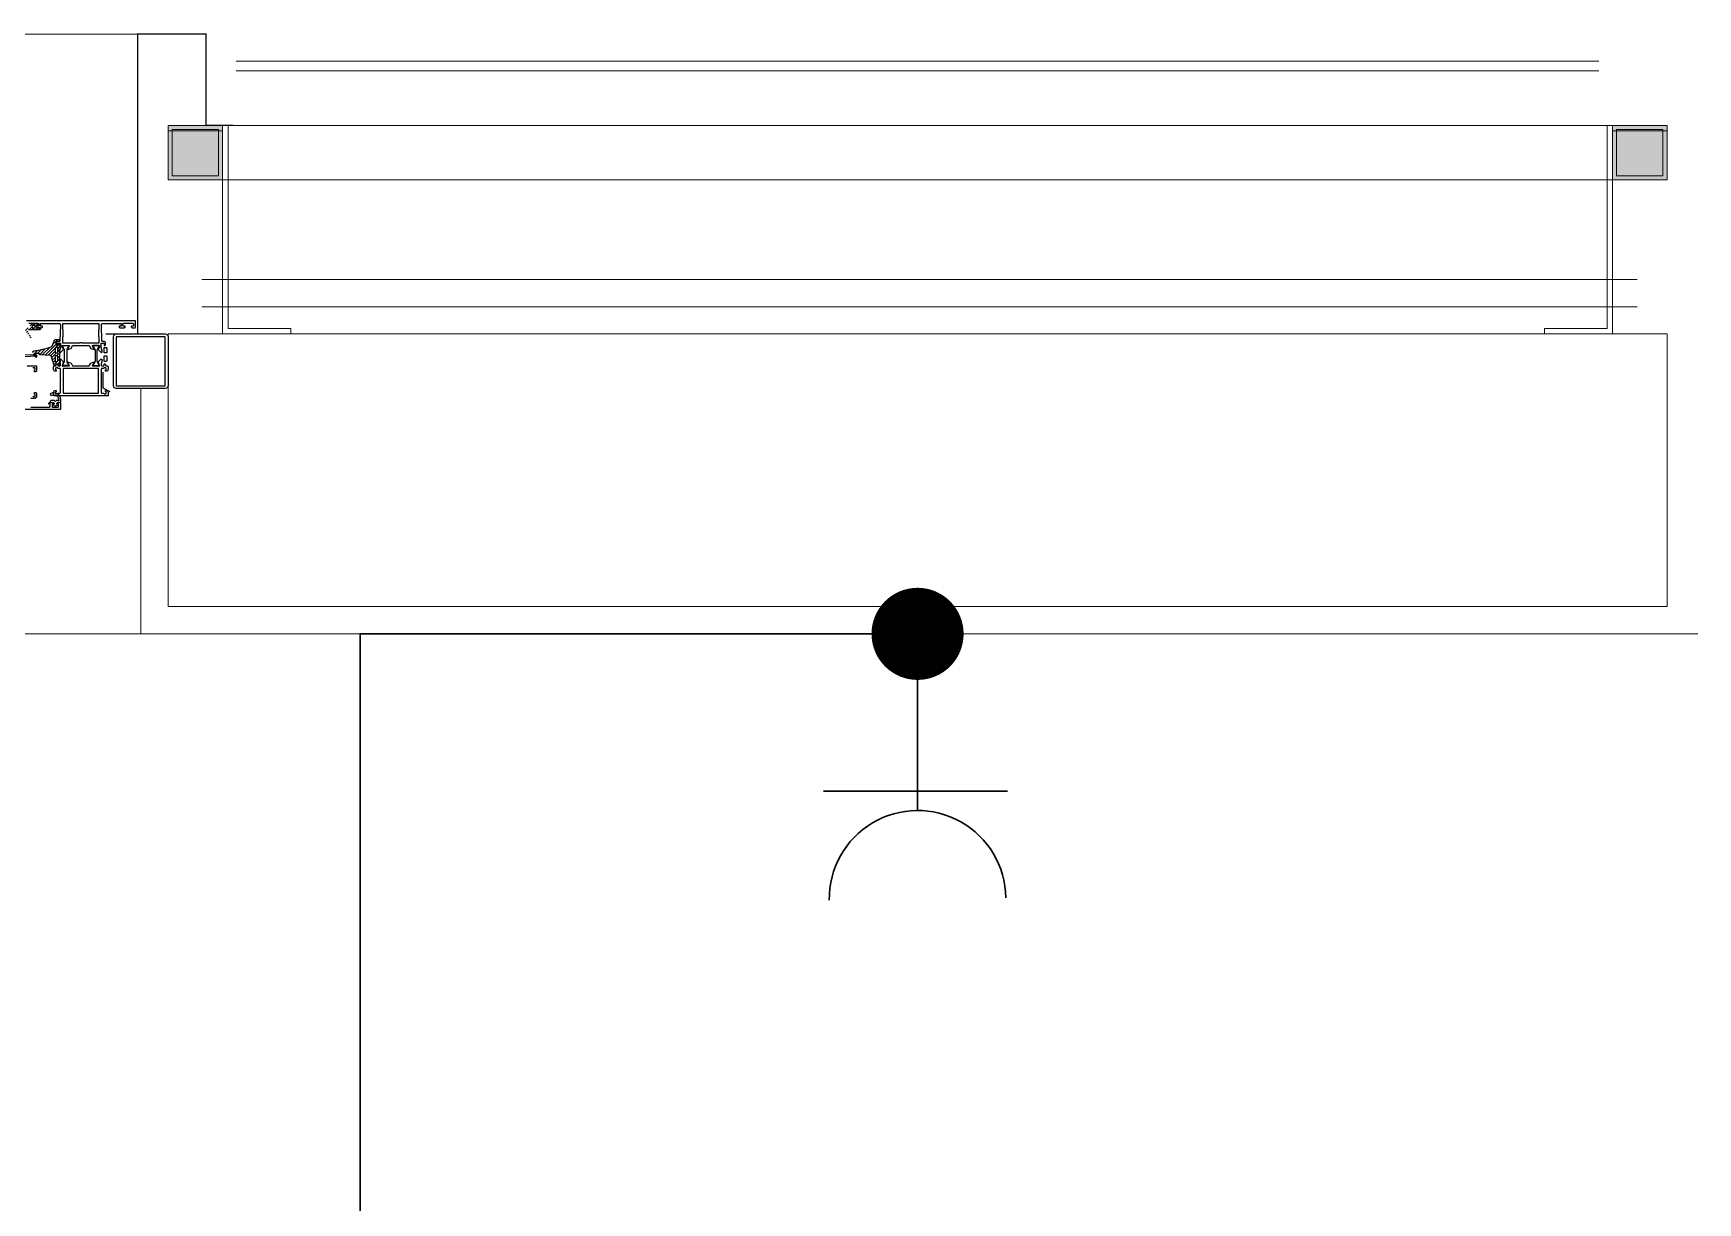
# Model space of a CAD drawing. Extents: x -9058 to 11890, y 0 to 6516.
# Drawn here: x 3355.2 to 3477.3, y 3722.1 to 3807.9 of the extents above; entities that cross this region are included whole.
import ezdxf

# ---------------------------------------------------------------- set-up
doc = ezdxf.new("R2010")
doc.units = 0
doc.header["$MEASUREMENT"] = 0
doc.layers.get('0').update_dxf_attribs({"color": 9, "lineweight": 9})
for name, color, linetype, lineweight in [('00', 9, 'Continuous', 9), ('06D', 9, 'Continuous', 9), ('10', 9, 'Continuous', 9), ('14', 9, 'Continuous', 9), ('33', 9, 'BATTING', 9), ('E-KABLO', 7, 'Continuous', 30), ('E-PRİZ', 7, 'Continuous', 30), ('E-YAZI', 7, 'Continuous', 30)]:
    doc.layers.add(name, color=color, linetype=linetype, lineweight=lineweight)
doc.linetypes.add('BATTING', pattern='A,0.0001,-0.1,[134,ltypeshp.shx,S=0.1,R=0,X=-0.1,Y=0],-0.2,[134,ltypeshp.shx,S=0.1,R=180,X=0.1,Y=0],-0.1', length=0.4001)

# ---------------------------------------------------------------- blocks, each defined once
blk = doc.blocks.new('p-s-profil')
at = {"layer": '10'}
blk.add_lwpolyline([(9, 15.3), (4.6, 15.3), (4.6, 0.4), (0, 0.4), (0, 0), (5, 0), (5, 14.9), (9, 14.9), (9, 15.3)], dxfattribs=at)
blk.add_lwpolyline([(9, 15.3), (4.6, 15.3), (4.6, 0.4), (0, 0.4), (0, 0), (5, 0), (5, 14.9), (9, 14.9), (9, 15.3)], dxfattribs=at)
blk = doc.blocks.new('p-kutu_profil_40x40')
h = blk.add_hatch(color=256)
h.dxf.hatch_style = 1
h.paths.add_polyline_path([(0, 0), (4, 0), (4, 4), (0, 4)])
h = blk.add_hatch(color=255)
h.dxf.hatch_style = 1
h.paths.add_polyline_path([(0, 0), (4, 0), (4, 4), (0, 4)])
blk.add_lwpolyline([(0, 0), (4, 0), (4, 4), (0, 4)], close=True)
at = {"layer": '10'}
for points in [[(0, 4), (4, 4), (4, 0), (0, 0)], [(0, 4), (4, 4), (4, 0), (0, 0)], [(0, 0), (4, 0), (4, 4), (0, 4)], [(0.3, 3.7), (3.7, 3.7), (3.7, 0.3), (0.3, 0.3)], [(0.3, 3.7), (3.7, 3.7), (3.7, 0.3), (0.3, 0.3)]]:
    blk.add_lwpolyline(points, close=True, dxfattribs=at)
blk = doc.blocks.new('P-DOG-PORSCHE')
at = {"layer": '06D', "lineweight": 25, "ltscale": 0.5}
h = blk.add_hatch(dxfattribs=at)
h.set_pattern_fill('ANSI31', color=256, scale=0.05, angle=450, style=0)
h.set_pattern_definition([(225, (-191.06147, 133.83068), (-0.1122532, 0.1122532), [])])
edge = h.paths.add_edge_path(flags=16)
edge.add_arc((-9.78, 2.49), 0.025, 270, 360)
edge.add_line((-9.75, 2.49), (-9.75, 2.59))
edge.add_arc((-9.78, 2.59), 0.025, 0, 90)
edge.add_line((-9.78, 2.61), (-9.96, 2.61))
edge.add_arc((-9.96, 2.59), 0.025, 90, 180)
edge.add_line((-9.98, 2.59), (-9.98, 2.49))
edge.add_arc((-9.96, 2.49), 0.025, 180, 270)
edge.add_line((-9.96, 2.46), (-9.78, 2.46))
edge = h.paths.add_edge_path()
edge.add_arc((-9.58, 2.49), 0.035, 180, 270, ccw=False)
edge.add_line((-9.62, 2.49), (-9.62, 2.57))
edge.add_arc((-9.6, 2.57), 0.015, 137.8308, 180, ccw=False)
edge.add_line((-9.61, 2.58), (-9.57, 2.63))
edge.add_arc((-9.6, 2.65), 0.04, 316.3869, 422.9563)
edge.add_line((-9.58, 2.69), (-9.67, 2.73))
edge.add_arc((-9.75, 2.58), 0.175, 62.9563, 90)
edge.add_line((-9.75, 2.75), (-9.98, 2.75))
edge.add_arc((-9.98, 2.58), 0.175, 90, 117.0437)
edge.add_line((-10.06, 2.73), (-10.15, 2.69))
edge.add_arc((-10.13, 2.65), 0.04, 117.0437, 223.6131)
edge.add_line((-10.16, 2.63), (-10.12, 2.58))
edge.add_arc((-10.13, 2.57), 0.015, 0, 42.1692, ccw=False)
edge.add_line((-10.12, 2.57), (-10.12, 2.49))
edge.add_arc((-10.15, 2.49), 0.035, 270, 360, ccw=False)
edge.add_line((-10.15, 2.46), (-10.43, 2.46))
edge.add_arc((-10.43, 2.42), 0.04, 90, 180)
edge.add_line((-10.47, 2.42), (-10.47, 2.27))
edge.add_arc((-10.42, 2.27), 0.05, 180, 220.0348)
edge.add_line((-10.46, 2.24), (-10.09, 1.71))
edge.add_arc((-10.06, 1.73), 0.04, 220.0348, 393.0043)
edge.add_line((-10.02, 1.75), (-10.34, 2.26))
edge.add_arc((-10.29, 2.29), 0.06, 33.8544, 213.0043, ccw=False)
edge.add_line((-10.24, 2.33), (-9.4, 2.33))
edge.add_arc((-9.4, 2.37), 0.04, 270, 360)
edge.add_line((-9.36, 2.37), (-9.36, 2.42))
edge.add_arc((-9.4, 2.42), 0.04, 360, 450)
edge.add_line((-9.4, 2.46), (-9.58, 2.46))
h = blk.add_hatch(dxfattribs=at)
h.set_pattern_fill('ANSI31', color=256, scale=0.05, style=0)
h.set_pattern_definition([(225, (-8.60164, -248.68329), (0.1122532, -0.1122532), [])])
h.paths.add_polyline_path([(-9.73, 0.31), (-9.91, 0.49, -0.203536), (-9.94, 0.56), (-9.94, 0.64, -0.380587), (-9.86, 0.74, 0.061836), (-8.6, 1.04, 0.189764), (-8.54, 1.09), (-8.35, 1.52, -0.285747), (-8.26, 1.58), (-7.97, 1.58, -0.414214), (-7.95, 1.56), (-7.95, 1.47, -0.414214), (-7.97, 1.45), (-8.19, 1.45, 0.414214), (-8.22, 1.41), (-8.22, 1.22, 0.414214), (-8.2, 1.2), (-8.12, 1.2, 0.414214), (-8.09, 1.22), (-8.09, 1.26, -0.414214), (-8.06, 1.29), (-8, 1.29, -0.296563), (-7.98, 1.28), (-7.92, 1.14, -0.104779), (-7.9, 1.07), (-7.9, 0.99, 0.081633), (-7.9, 0.01), (-7.9, -0.07, -0.104779), (-7.92, -0.14), (-7.98, -0.28, -0.296563), (-8, -0.29), (-8.06, -0.29, -0.414214), (-8.09, -0.26), (-8.09, -0.23, 0.414214), (-8.12, -0.2), (-8.2, -0.2, 0.414214), (-8.22, -0.23), (-8.22, -0.29, -0.414214), (-8.25, -0.31), (-8.34, -0.31, -0.328426), (-8.39, -0.28), (-8.61, 0.43, 0.309555), (-8.63, 0.44), (-9.44, 0.5, -0.394287), (-9.45, 0.52, 0.364538), (-9.5, 0.57, 0.068684), (-9.8, 0.58, 0.950368), (-9.79, 0.54, -0.000002), (-9.79, 0.54), (-9.64, 0.39, -0.999219)])
h.paths.add_polyline_path([(-8.29, 0.64), (-8.29, 0.98, -0.414214), (-8.26, 1.01), (-8.13, 1.01, -0.414214), (-8.1, 0.98), (-8.1, 0.64, -0.414214), (-8.13, 0.61), (-8.26, 0.61, -0.414214)], flags=16)
h.paths.add_polyline_path([(-8.26, 0.39), (-8.13, 0.39, -0.414214), (-8.1, 0.36), (-8.1, 0.02, -0.414214), (-8.13, -0.01), (-8.26, -0.01, -0.414214), (-8.29, 0.02), (-8.29, 0.36, -0.414214)], flags=16)
at = {"layer": '06D'}
for points in [[(-117.78, 24), (-2.22, 24)], [(-118, -20), (-2, -20)]]:
    blk.add_lwpolyline(points, dxfattribs=at)
at = {"layer": '06D', "lineweight": 25, "ltscale": 0.5}
for points in [[(-10.24, 2.33), (-9.4, 2.33, 0.414214), (-9.36, 2.37), (-9.36, 2.42, 0.414214), (-9.4, 2.46), (-9.58, 2.46, -0.414214), (-9.62, 2.49), (-9.62, 2.57, -0.186103), (-9.61, 2.58), (-9.57, 2.63, 0.501687), (-9.58, 2.69), (-9.67, 2.73, 0.118551), (-9.75, 2.75), (-9.98, 2.75, 0.118551)], [(-7.9, 0.01, -0.081633), (-7.9, 0.99), (-7.9, 1.07, 0.104779), (-7.92, 1.14), (-7.98, 1.28, 0.296563), (-8, 1.29), (-8.06, 1.29, 0.414214), (-8.09, 1.26), (-8.09, 1.22, -0.414214), (-8.12, 1.2), (-8.2, 1.2, -0.414214), (-8.22, 1.22), (-8.22, 1.41, -0.414214), (-8.19, 1.45), (-7.97, 1.45, 0.414214), (-7.95, 1.47), (-7.95, 1.56, 0.414214), (-7.97, 1.58), (-8.26, 1.58, 0.285747), (-8.35, 1.52), (-8.54, 1.09, -0.189764), (-8.6, 1.04, -0.061836), (-9.86, 0.74, 0.380587), (-9.94, 0.64)], [(-9.91, 0.49), (-9.73, 0.31, 0.999219), (-9.64, 0.39), (-9.79, 0.54, -0.950364), (-9.8, 0.58, -0.068684), (-9.5, 0.57, -0.364538), (-9.45, 0.52, 0.394287), (-9.44, 0.5), (-8.63, 0.44, -0.309555), (-8.61, 0.43), (-8.39, -0.28, 0.328426), (-8.34, -0.31), (-8.25, -0.31, 0.414214), (-8.22, -0.29), (-8.22, -0.23, -0.414214), (-8.2, -0.2), (-8.12, -0.2, -0.414214), (-8.09, -0.23), (-8.09, -0.26, 0.414214), (-8.06, -0.29), (-8, -0.29, 0.296563), (-7.98, -0.28), (-7.92, -0.14, 0.104779), (-7.9, -0.07), (-7.9, 0.01)], [(-10.55, 0.49), (-9.69, 0.46, -0.962756), (-9.69, 0.36), (-10.55, 0.32, 0.403142)]]:
    blk.add_lwpolyline(points, format="xyb", dxfattribs=at)
for points in [[(-9.78, 2.46, 0.414214), (-9.75, 2.49), (-9.75, 2.59, 0.414214), (-9.78, 2.61), (-9.96, 2.61, 0.414214), (-9.98, 2.59), (-9.98, 2.49, 0.414214), (-9.96, 2.46)], [(-8.29, 0.64, 0.414214), (-8.26, 0.61), (-8.13, 0.61, 0.414214), (-8.1, 0.64), (-8.1, 0.98, 0.414214), (-8.13, 1.01), (-8.26, 1.01, 0.414214), (-8.29, 0.98)], [(-7.43, -0.02, 0.131652), (-7.42, -0.07), (-7.31, -0.25, -0.131652), (-7.31, -0.27), (-7.31, -0.29, -0.414214), (-7.34, -0.32), (-7.7, -0.32, -0.414214), (-7.73, -0.29), (-7.73, -0.27, -0.131652), (-7.72, -0.25), (-7.62, -0.07, 0.131652), (-7.6, -0.02), (-7.6, 0.83, 0.131652), (-7.62, 0.88), (-7.72, 1.07, -0.131652), (-7.73, 1.08), (-7.73, 1.11, -0.414214), (-7.7, 1.14), (-7.34, 1.14, -0.414214), (-7.31, 1.11), (-7.31, 1.08, -0.131652), (-7.31, 1.07), (-7.42, 0.88, 0.131652), (-7.43, 0.83)], [(-5.36, -0.02, -0.131652), (-5.37, -0.07), (-5.48, -0.25, 0.131652), (-5.49, -0.27), (-5.49, -0.29, 0.414214), (-5.46, -0.32), (-5.1, -0.32, 0.414214), (-5.07, -0.29), (-5.07, -0.27, 0.131652), (-5.07, -0.25), (-5.18, -0.07, -0.131652), (-5.19, -0.02), (-5.19, 0.83, -0.131652), (-5.18, 0.88), (-5.07, 1.07, 0.131652), (-5.07, 1.08), (-5.07, 1.11, 0.414214), (-5.1, 1.14), (-5.46, 1.14, 0.414214), (-5.49, 1.11), (-5.49, 1.08, 0.131652), (-5.48, 1.07), (-5.37, 0.88, -0.131652), (-5.36, 0.83)]]:
    blk.add_lwpolyline(points, format="xyb", close=True, dxfattribs=at)
at = {"layer": '10', "lineweight": 25, "ltscale": 0.5}
for p, q in [((-4.78, -0.81), (-4.78, -0.99)), ((-4.78, -0.99), (-4.78, -1.95)), ((-4.78, -1.95), (-4.28, -2.22))]:
    blk.add_line(p, q, dxfattribs=at)
at = {"layer": '10', "const_width": 0.1}
blk.add_lwpolyline([(4.78, 17.3), (2.78, 17.3), (2.78, 24), (-2.22, 24), (-2.22, 2), (-4.57, 2)], dxfattribs=at)
at = {"layer": '10', "lineweight": 25, "ltscale": 0.5}
for points in [[(-10.21, 2.78), (-9.54, 2.78, -0.414214), (-9.49, 2.73), (-9.49, 2.61, -0.414214), (-9.54, 2.56), (-9.64, 2.56, 0.414214), (-9.65, 2.55), (-9.65, 2.53, 0.414214), (-9.58, 2.46), (-9.27, 2.46, 0.414214), (-9.22, 2.51), (-9.22, 2.56), (-9.32, 2.56, -0.414214), (-9.35, 2.59), (-9.35, 2.76), (-9.22, 2.76), (-9.22, 2.77), (-8.95, 2.77), (-8.95, 2.76), (-8.8, 2.76), (-8.8, 2.77), (-8.47, 2.77), (-8.47, 2.76), (-8.32, 2.76), (-8.32, 2.77), (-8, 2.77, -0.425337), (-7.9, 2.67), (-7.95, 1.48, -0.403083), (-7.98, 1.45), (-8.1, 1.45, 0.414214), (-8.22, 1.33), (-8.22, 1.24, 0.414214), (-8.12, 1.14), (-8.11, 1.14, 0.414214), (-8.1, 1.15), (-8.1, 1.3, -0.414214), (-8.07, 1.33), (-7.93, 1.33, -0.414214), (-7.9, 1.3), (-7.9, 1), (-7.97, 0.74, 0.700084), (-7.86, 0.66), (-7.84, 0.68), (-7.67, 0.85, 0.607471), (-7.69, 0.91, -0.283637), (-7.71, 0.93), (-7.76, 1.11, -1.229391), (-7.71, 1.14), (-7.23, 1.14), (-7.4, 0.88, 0.859449), (-7.37, 0.85), (-7.12, 0.94), (-7, 1.14), (-5.8, 1.14), (-5.67, 0.94), (-5.43, 0.85, 0.859449), (-5.4, 0.88), (-5.56, 1.14), (-5.09, 1.14, -1.229391), (-5.04, 1.11), (-5.09, 0.93, -0.283637), (-5.11, 0.91, 0.607471), (-5.12, 0.85), (-4.95, 0.68), (-4.93, 0.66, 0.700084), (-4.83, 0.74), (-4.9, 1), (-4.9, 1.3, -0.414214), (-4.87, 1.33), (-4.73, 1.33, -0.414214), (-4.7, 1.3), (-4.7, 1.15, 0.414214), (-4.69, 1.14), (-4.68, 1.14, 0.414214), (-4.58, 1.24), (-4.58, 1.33, 0.414214), (-4.7, 1.45), (-4.82, 1.45, -0.403083), (-4.85, 1.48), (-4.89, 2.67, -0.425337), (-4.79, 2.77), (-4.47, 2.77), (-4.47, 2.76), (-4.32, 2.76), (-4.32, 2.77), (-3.99, 2.77), (-3.99, 2.76), (-3.84, 2.76), (-3.84, 2.77), (-3.58, 2.77), (-3.58, 2.76), (-3.45, 2.76), (-3.45, 2.59, -0.414214), (-3.48, 2.56), (-3.58, 2.56), (-3.58, 2.51, 0.414214), (-3.53, 2.46), (-3.22, 2.46, 0.414214), (-3.15, 2.53), (-3.15, 2.55, 0.414214), (-3.16, 2.56), (-3.26, 2.56, -0.414214), (-3.31, 2.61), (-3.31, 2.73, -0.414214), (-3.26, 2.78), (-2.59, 2.78, -0.414214), (-2.54, 2.73), (-2.54, 2.61, -0.414214), (-2.59, 2.56), (-2.69, 2.56, 0.414214), (-2.7, 2.55), (-2.7, 2.53, 0.414214), (-2.63, 2.46), (-2.41, 2.46, 0.414214), (-2.4, 2.47), (-2.4, 2.95, 0.414214), (-2.41, 2.96), (-10.39, 2.96, 0.414214)], [(-10.33, -0.34), (-9.68, -0.34, -0.414214), (-9.65, -0.37), (-9.65, -0.69, -0.414222), (-9.75, -0.79), (-9.79, -0.79, -0.414214), (-9.8, -0.78), (-9.8, -0.66, -0.366034), (-9.77, -0.64, 0.365977), (-9.75, -0.61), (-9.75, -0.52, 0.414214), (-9.78, -0.49), (-9.89, -0.49, 0.365977), (-9.92, -0.51, -0.365977)], [(-9.92, -2.56, 0.365977), (-9.89, -2.59), (-9.78, -2.59, 0.414214), (-9.75, -2.56), (-9.75, -2.47, 0.365977), (-9.77, -2.44, -0.366034), (-9.8, -2.41), (-9.8, -2.3, -0.414214), (-9.79, -2.29), (-9.75, -2.29, -0.414214), (-9.65, -2.39), (-9.65, -2.59, -0.414214), (-9.8, -2.74), (-10.07, -2.74, 0.414214)], [(-10.07, -3.36), (-8.68, -3.36, 0.414214), (-8.65, -3.33), (-8.65, -3.17, 0.414214), (-8.68, -3.14), (-8.75, -3.14), (-8.75, -3.09, -0.414214), (-8.7, -3.04), (-8.44, -3.04, -0.414214), (-8.37, -3.11), (-8.37, -3.13, -0.414214), (-8.38, -3.14), (-8.46, -3.14, 0.414214), (-8.51, -3.19), (-8.51, -3.33, 0.414214), (-8.46, -3.38), (-8.09, -3.38, 0.414214), (-8.04, -3.33), (-8.04, -3.19, 0.414214), (-8.09, -3.14), (-8.16, -3.14, -0.414214), (-8.17, -3.13), (-8.17, -3.11, -0.414214), (-8.1, -3.04), (-7.93, -3.04, -0.414214), (-7.9, -3.07), (-7.9, -3.51, -0.414214), (-7.93, -3.54), (-13.2, -3.54, -0.363975)], [(-4.48, -0.34, -0.414222), (-4.4, -0.42), (-4.4, -0.59, -0.414214), (-4.55, -0.74), (-4.59, -0.74, -0.414214), (-4.6, -0.73), (-4.6, -0.66, -0.366034), (-4.57, -0.64, 0.365977), (-4.55, -0.61), (-4.55, -0.52, 0.414214), (-4.58, -0.49), (-4.69, -0.49, 0.365977), (-4.72, -0.51, -0.365977), (-4.75, -0.54), (-4.87, -0.54, 0.414214), (-4.9, -0.57), (-4.9, -1.41), (-4.93, -1.44), (-4.9, -1.47), (-4.9, -2.31, 0.414214), (-4.87, -2.34), (-4.75, -2.34, -0.365977), (-4.72, -2.36, 0.365977), (-4.69, -2.39), (-4.58, -2.39, 0.414214), (-4.55, -2.36), (-4.55, -2.27, 0.365977), (-4.57, -2.24, -0.366034), (-4.6, -2.21), (-4.6, -2.15, -0.414214), (-4.59, -2.14), (-4.55, -2.14, -0.414214), (-4.4, -2.29), (-4.4, -2.53, -0.414214), (-4.41, -2.54), (-8.39, -2.54, -0.414214), (-8.4, -2.53), (-8.4, -2.29, -0.414214), (-8.25, -2.14), (-8.21, -2.14, -0.414214), (-8.2, -2.15), (-8.2, -2.21, -0.366034), (-8.22, -2.24, 0.365977), (-8.25, -2.27), (-8.25, -2.36, 0.414214), (-8.22, -2.39), (-8.11, -2.39, 0.365977), (-8.08, -2.36, -0.365977), (-8.05, -2.34), (-7.93, -2.34, 0.414214), (-7.9, -2.31), (-7.9, -1.47), (-7.87, -1.44), (-7.9, -1.41), (-7.9, -0.57, 0.414214), (-7.93, -0.54), (-8.05, -0.54, -0.365977), (-8.08, -0.51, 0.365977), (-8.11, -0.49), (-8.22, -0.49, 0.414214), (-8.25, -0.52), (-8.25, -0.61, 0.365977), (-8.22, -0.64, -0.366034), (-8.2, -0.66), (-8.2, -0.73, -0.414214), (-8.21, -0.74), (-8.25, -0.74, -0.414214), (-8.4, -0.59), (-8.4, -0.42, -0.414214), (-8.32, -0.34), (-8.25, -0.34, 0.414214), (-8.22, -0.31), (-8.22, -0.29, -0.414214), (-8.12, -0.19), (-8.11, -0.19, -0.414214), (-8.1, -0.2), (-8.1, -0.31, 0.414214), (-8.07, -0.34), (-7.93, -0.34, 0.414214), (-7.9, -0.31), (-7.9, -0.19), (-7.97, 0.07, -0.700084), (-7.86, 0.15), (-7.84, 0.13), (-7.67, -0.04, -0.607471), (-7.69, -0.1, 0.283637), (-7.71, -0.12), (-7.76, -0.31, 1.229391), (-7.71, -0.34), (-7.23, -0.34), (-7.39, -0.07, -0.713664), (-7.37, -0.04), (-7.12, -0.14), (-7, -0.34), (-5.8, -0.34), (-5.67, -0.14), (-5.42, -0.04, -0.713664), (-5.4, -0.07), (-5.56, -0.34), (-5.09, -0.34, 1.229391), (-5.04, -0.31), (-5.09, -0.12, 0.283637), (-5.11, -0.1, -0.607471), (-5.12, -0.04), (-4.95, 0.13), (-4.93, 0.15, -0.700084), (-4.83, 0.07), (-4.9, -0.19), (-4.9, -0.31, 0.414214), (-4.87, -0.34), (-4.73, -0.34, 0.414214), (-4.7, -0.31), (-4.7, -0.2, -0.414214), (-4.69, -0.19), (-4.68, -0.19, -0.414214), (-4.58, -0.29), (-4.58, -0.31, 0.414214), (-4.55, -0.34), (-4.48, -0.34)]]:
    blk.add_lwpolyline(points, format="xyb", dxfattribs=at)
for points in [[(-7.71, 1.33), (-7.71, 1.8), (-7.7, 1.8), (-7.7, 2.3), (-7.71, 2.3), (-7.71, 2.77), (-5.09, 2.77), (-5.09, 2.3), (-5.1, 2.3), (-5.1, 1.8), (-5.09, 1.8), (-5.09, 1.33), (-6.32, 1.33), (-6.32, 1.35), (-6.47, 1.35), (-6.47, 1.33)], [(-0.2, -1.8), (-0.2, 1.8), (-3.8, 1.8), (-3.8, -1.8)], [(-7.7, -0.54), (-7.7, -2.34), (-5.1, -2.34), (-5.1, -0.54)]]:
    blk.add_lwpolyline(points, close=True, dxfattribs=at)
for points in [[(0, -1.8, -0.414214), (-0.2, -2), (-3.8, -2, -0.414214), (-4, -1.8), (-4, 1.8, -0.414214), (-3.8, 2), (-0.2, 2, -0.414214), (0, 1.8)], [(-8.29, 0.02, 0.414214), (-8.26, -0.01), (-8.13, -0.01, 0.414214), (-8.1, 0.02), (-8.1, 0.36, 0.414214), (-8.13, 0.39), (-8.26, 0.39, 0.414214), (-8.29, 0.36)], [(-4.5, 0.64, -0.414214), (-4.53, 0.61), (-4.66, 0.61, -0.414214), (-4.69, 0.64), (-4.69, 0.98, -0.414214), (-4.66, 1.01), (-4.53, 1.01, -0.414214), (-4.5, 0.98)], [(-4.5, 0.02, -0.414214), (-4.53, -0.01), (-4.66, -0.01, -0.414214), (-4.69, 0.02), (-4.69, 0.36, -0.414214), (-4.66, 0.39), (-4.53, 0.39, -0.414214), (-4.5, 0.36)], [(-8.11, -3.16), (-8.17, -3.16), (-8.17, -3.08, -0.236068), (-8.09, -3.04), (-7.93, -3.04, 0.414214), (-7.88, -2.99), (-7.88, -2.81, 0.557109), (-8.6, -2.37, 0.284432), (-8.64, -2.43, 0.557109), (-8.53, -2.5, -0.59685), (-8.03, -2.86, -2.161979), (-8.07, -2.89), (-8.21, -2.89, -1), (-8.33, -2.89), (-8.59, -2.89, 0.414214), (-8.64, -2.94), (-8.64, -2.99, 0.414214), (-8.59, -3.04), (-8.44, -3.04, -0.236068), (-8.36, -3.08), (-8.36, -3.16), (-8.42, -3.16), (-8.42, -3.19, 0.323522), (-8.39, -3.24), (-8.3, -3.27, 0.019238), (-8.29, -3.27), (-8.25, -3.27, 0.019238), (-8.24, -3.27), (-8.15, -3.24, 0.323522), (-8.11, -3.19)]]:
    blk.add_lwpolyline(points, format="xyb", close=True, dxfattribs=at)
at = {"layer": '14'}
blk.add_lwpolyline([(-2, -20), (-2, -2)], dxfattribs=at)
blk = doc.blocks.new('100_PRİZ')
at = {"layer": 'E-PRİZ', "color": 4}
for p, q in [((0, 2.4), (0, 0)), ((-1.223, 2.136), (1.279, 2.136))]:
    blk.add_line(p, q, dxfattribs=at)
blk.add_arc((0, 3.6), 1.2, 180.7551, 0.7551, dxfattribs=at)

msp = doc.modelspace()

# ---------------------------------------------------------------- linework, layer by layer
at = {"layer": '00'}
for points in [[(3365.06, 3785.87), (3475.06, 3785.87), (3475.06, 3765.87), (3365.06, 3765.87), (3365.06, 3765.87)], [(3365.06, 3765.87), (3365.06, 3785.87)]]:
    msp.add_lwpolyline(points, dxfattribs=at)
at = {"layer": '06D'}
for points in [[(3475.06, 3801.17), (3365.06, 3801.17)], [(3475.06, 3797.17), (3365.06, 3797.17)], [(3472.87, 3789.87), (3367.54, 3789.87)], [(3473.27, 3785.87), (3367.14, 3785.87)]]:
    msp.add_lwpolyline(points, dxfattribs=at)
at = {"layer": '10'}
for points in [[(3470.06, 3805.87), (3370.06, 3805.87)], [(3470.06, 3805.17), (3370.06, 3805.17)]]:
    msp.add_lwpolyline(points, dxfattribs=at)
at = {"layer": '14'}
msp.add_lwpolyline([(3363.06, 3781.87), (3363.06, 3763.87), (3477.31, 3763.87)], dxfattribs=at)
at = {"layer": '33', "ltscale": 0.2, "flags": 128}
msp.add_lwpolyline([(3472.87, 3787.87), (3367.54, 3787.87)], dxfattribs=at)
at = {"layer": 'E-KABLO', "color": 6}
msp.add_line((3379.15, 3402.42), (3379.15, 3763.87), dxfattribs=at)
at = {"layer": 'E-KABLO', "color": 4, "linetype": 'Continuous', "const_width": 3.38}
msp.add_lwpolyline([(3421.75, 3763.87, 1), (3418.37, 3763.87, 1)], format="xyb", close=True, dxfattribs=at)
at = {"layer": 'E-YAZI', "color": 6}
msp.add_line((3379.15, 3763.87), (3418.37, 3763.87), dxfattribs=at)

# ---------------------------------------------------------------- block references
for name, p in [('P-DOG-PORSCHE', (3365.06, 3783.87)), ('p-kutu_profil_40x40', (3365.06, 3797.17)), ('p-s-profil', (3466.06, 3785.87)), ('p-kutu_profil_40x40', (3471.06, 3797.17))]:
    msp.add_blockref(name, p)
at = {"xscale": -1}
msp.add_blockref('p-s-profil', (3374.06, 3785.87), dxfattribs=at)
at = {"layer": 'E-PRİZ', "xscale": 5.399999999999999, "yscale": 5.399999999999999, "zscale": 5.399999999999999, "rotation": 179.9999999999999}
msp.add_blockref('100_PRİZ', (3420.06, 3763.87), dxfattribs=at)

doc.saveas('drawing.dxf')
